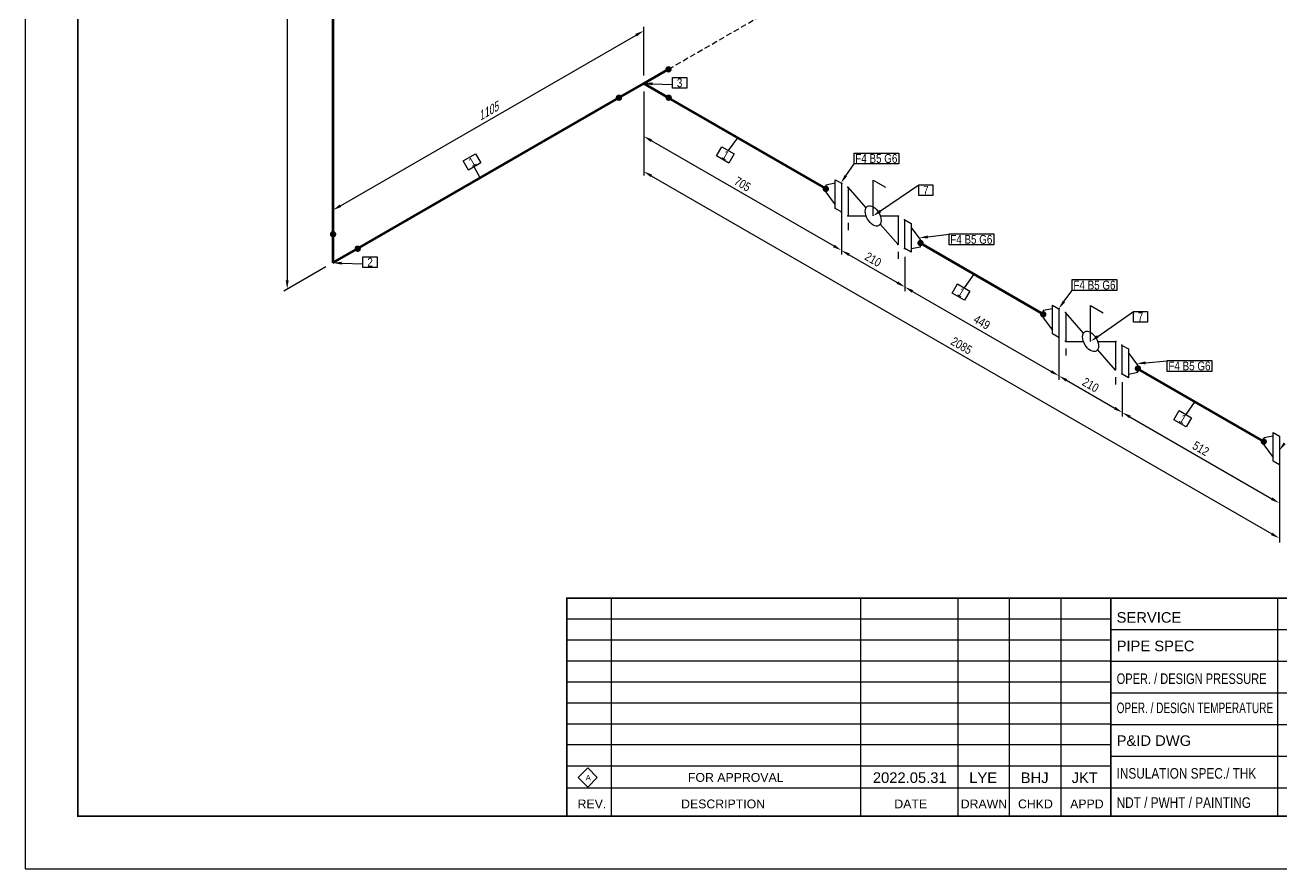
# Model space of a CAD drawing. Header units: millimetres. Extents: x 0 to 594, y 0 to 420.
# Drawn here: x 0 to 356.9, y 0 to 239.9 of the extents above; entities that cross this region are included whole.
import ezdxf
from ezdxf import colors
from ezdxf.entities.mleader import LeaderData, LeaderLine
from ezdxf.enums import TextEntityAlignment as Align
from ezdxf.math import Vec2, Vec3

# ---------------------------------------------------------------- set-up
doc = ezdxf.new("R2010")
doc.units = ezdxf.units.MM
doc.header["$LTSCALE"] = 0.25
doc.linetypes.add('DASHED2', pattern=[9.524999999999999, 6.35, -3.175])
for name, color, linetype in [('TITLE', 7, 'Continuous'), ('밸브', 4, 'Continuous'), ('연속', 7, 'DASHED2'), ('용접', 1, 'Continuous'), ('주석', 7, 'Continuous'), ('치수', 1, 'Continuous')]:
    doc.layers.add(name, color=color, linetype=linetype)
doc.layers.add('파이프', color=3, linetype='Continuous', lineweight=70)
doc.styles.add('AdskIsoAnnotation', font='arial.ttf', dxfattribs={"width": 0.8, "height": 1})
doc.styles.add('AdskIsoMetric', font='arial.ttf', dxfattribs={"width": 0.8, "height": 2.5})
doc.styles.add('AdskIsoMetric-30', font='arial.ttf', dxfattribs={"width": 0.8, "height": 2.5})
doc.styles.add('AdskIsoMetric30', font='arial.ttf', dxfattribs={"width": 0.8, "oblique": 29.99999999998377, "height": 2.5})
doc.styles.add('FF1', font='arial.ttf')
doc.styles.add('RomanS', font='arial.ttf')
doc.styles.get("Standard").update_dxf_attribs({"font": 'arial.ttf'})
doc.dimstyles.new('AdskIsoMetric', dxfattribs={"dimtxt": 2.5, "dimasz": 2.5, "dimexe": 1, "dimexo": 2, "dimgap": 0.8, "dimtad": 1, "dimdec": 0, "dimrnd": 1, "dimzin": 0, "dimdsep": 46, "dimtxsty": 'AdskIsoMetric', "dimcen": 0, "dimclrt": 7, "dimadec": 0, "dimazin": 0, "dimtfac": 1, "dimtdec": 0, "dimtmove": 1, "dimatfit": 3, "dimfxl": 0, "dimfrac": 2, "dimtolj": 1, "dimtzin": 0, "dimarcsym": 0})

# ---------------------------------------------------------------- blocks, each defined once
blk = doc.blocks.new('개스킷-1-IsoRight')
at = {"color": 0, "linetype": 'ByBlock', "lineweight": -2, "extrusion": (1, 0, 0)}
for p in [(-0.04419417382415923, 0.2296396633859229), (0.04419417382415922, 0.1786086270779401), (-0.05293575327064105, -0.1735616738313713), (0.04419417382415925, -0.229639663385923)]:
    blk.add_point(p, dxfattribs=at)
blk = doc.blocks.new('플랜지WN-1-IsoRight')
at = {"color": 0, "linetype": 'ByBlock', "lineweight": -2, "extrusion": (0.7071067811865476, 0.408248290463863, -0.5773502691896257)}
for p, q in [((0.02209708691207959, 0.1913663861549358), (0.110485434560398, 0.140335349846953)), ((0.02209708691207959, -0.2168819043089272), (0.02209708691207959, 0.1913663861549358)), ((0.02209708691207959, 0.1403353498469529), (-0.1104854345603981, 0.1148198316929615)), ((-0.1104854345603981, 0.1148198316929615), (-0.1104854345603981, 0.01275775907699575)), ((-0.1104854345603981, 0.01275775907699575), (0.0220970869120796, -0.1658508680009443)), ((0.110485434560398, 0.140335349846953), (0.1104854345603982, -0.2679129406169102)), ((0.1104854345603982, -0.2679129406169102), (0.02209708691207959, -0.2168819043089272))]:
    blk.add_line(p, q, dxfattribs=at)
blk = doc.blocks.new('볼 밸브-1-IsoRight')
at = {"color": 0, "linetype": 'ByBlock', "lineweight": -2, "extrusion": (0.7071067811865476, 0.408248290463863, -0.5773502691896257)}
for p, q in [((-0.1005874048326692, 0.1163530573035437), (-0.3535533905862022, 0.4082482904577395)), ((-0.3535533905862022, 0.4082482904577395), (-0.3535533905862023, -2.041971206370991e-12)), ((0.1006348176480118, 6.81143462079328e-05), (0.3535533905932738, -2.040790848612922e-12)), ((-0.3535533905862023, -2.041971206370991e-12), (-0.1006347621483478, -6.82743933664705e-05)), ((0.3535533905932738, -0.4082482904618222), (0.1006820197096957, -0.116189436065043)), ((0.1125395395231741, -0.06497473343818105), (0.1125395395231741, -0.06497473343818105)), ((0.3535533905932738, -2.040790848612922e-12), (0.3535533905932738, -0.4082482904618222))]:
    blk.add_line(p, q, dxfattribs=at)
at = {"linetype": 'ByBlock', "extrusion": (-1.922962686383565e-16, -1.110223024625157e-16, -1)}
for centre, start_param, end_param in [((3.535769712332928e-12, -2.041302889302434e-12), -0.7853981633974483, 2.356194490192345), ((3.535769712332928e-12, -2.041274034724402e-12), 2.356194490192345, 5.497787143782137)]:
    blk.add_ellipse(centre, major_axis=(-0.07957747154594771, 0.1378322238554481), ratio=0.5773502691896256, start_param=start_param, end_param=end_param, dxfattribs=at)
blk = doc.blocks.new('Operator_Lever-1-IsoRight')
at = {"color": 0, "linetype": 'ByBlock', "lineweight": -2, "extrusion": (0.7071067811865476, 0.408248290463863, -0.5773502691896257)}
for p, q in [((0, 0), (0, 0.5103103630798287)), ((0, 0.5103103630798287), (0.1767766952966369, 0.408248290463863))]:
    blk.add_line(p, q, dxfattribs=at)
blk = doc.blocks.new('*D27')
at = {"layer": 'Defpoints', "color": 0}
for p in [(175.8267907001125, 223.3142723225156), (232.0344311340646, 186.7802930827958), (232.0344311340619, 175.8627759874325)]:
    blk.add_point(p, dxfattribs=at)
at = {"layer": '치수', "color": 0, "lineweight": -2}
for p, q in [((175.8267907001119, 221.004871245757), (175.8267907001083, 207.1595717841365)), ((177.9918542095693, 207.064272322515), (229.8693676246012, 177.1127759874333)), ((232.0344311340641, 184.4708920060372), (232.0344311340616, 174.7080754490532))]:
    blk.add_line(p, q, dxfattribs=at)
at = {"layer": '치수', "color": 0}
for points in [[(178.2001875429028, 207.4251162407585), (177.7835208762358, 206.7034284042715), (175.8267907001087, 208.3142723225158)], [(230.0777009579347, 177.4736199056767), (229.6610342912678, 176.7519320691898), (232.0344311340619, 175.8627759874325)]]:
    blk.add_solid(points, dxfattribs=at)
at = {"layer": '치수', "color": 7, "insert": (203.9306109170885, 194.7054214230633), "char_height": 2.5, "attachment_point": 5, "rotation": 329.9999999999796, "style": 'AdskIsoMetric-30'}
blk.add_mtext('\\A1;705', dxfattribs=at)
blk = doc.blocks.new('*D28')
at = {"layer": 'Defpoints', "color": 0}
for p in [(232.0344311340659, 190.8627759874322), (250.0617638414431, 176.3722076914095), (250.0617638414403, 165.4546905960476)]:
    blk.add_point(p, dxfattribs=at)
at = {"layer": '치수', "color": 0, "lineweight": -2}
for p, q in [((232.0344311340653, 188.5533749106735), (232.0344311340618, 174.708075449053)), ((234.1994946435227, 174.6127759874315), (247.8967003319796, 166.7046905960484)), ((250.0617638414425, 174.0628066146508), (250.06176384144, 164.2999900576683))]:
    blk.add_line(p, q, dxfattribs=at)
at = {"layer": '치수', "color": 0}
for points in [[(234.4078279768562, 174.9736199056749), (233.9911613101892, 174.251932069188), (232.0344311340621, 175.8627759874323)], [(248.1050336653131, 167.0655345142919), (247.6883669986462, 166.3438466778049), (250.0617638414403, 165.4546905960476)]]:
    blk.add_solid(points, dxfattribs=at)
at = {"layer": '치수', "color": 7, "insert": (241.0480974877545, 173.2756305598292), "char_height": 2.5, "attachment_point": 5, "rotation": 329.99999999997874, "style": 'AdskIsoMetric-30'}
blk.add_mtext('\\A1;210', dxfattribs=at)
blk = doc.blocks.new('개스킷 해치 표식-1-IsoRight')
at = {"linetype": 'ByBlock', "lineweight": -2, "extrusion": (0.7071067811865476, 0.408248290463863, -0.5773502691896257)}
blk.add_line((0, 0), (-1.040834085586084e-17, 0.1020620726159658), dxfattribs=at)
blk = doc.blocks.new('*D29')
at = {"layer": 'Defpoints', "color": 0}
for p in [(250.0617638414431, 176.3722076914065), (293.8320189060109, 151.1014391473604), (293.8320189060083, 140.1839220519984)]:
    blk.add_point(p, dxfattribs=at)
at = {"layer": '치수', "color": 0, "lineweight": -2}
for p, q in [((250.0617638414425, 174.0628066146478), (250.0617638414402, 164.2999900576681)), ((252.2268273509011, 164.2046905960466), (291.6669553965477, 141.4339220519992)), ((293.8320189060104, 148.7920380706017), (293.832018906008, 139.0292215136191))]:
    blk.add_line(p, q, dxfattribs=at)
at = {"layer": '치수', "color": 0}
for points in [[(252.4351606842346, 164.5655345142901), (252.0184940175677, 163.8438466778032), (250.0617638414405, 165.4546905960474)], [(291.8752887298812, 141.7947659702427), (291.4586220632142, 141.0730781337558), (293.8320189060083, 140.1839220519984)]]:
    blk.add_solid(points, dxfattribs=at)
at = {"layer": '치수', "color": 7, "insert": (271.946891373727, 155.4362035921125), "char_height": 2.5, "attachment_point": 5, "rotation": 329.9999999999782, "style": 'AdskIsoMetric-30'}
blk.add_mtext('\\A1;449', dxfattribs=at)
blk = doc.blocks.new('*D30')
at = {"layer": 'Defpoints', "color": 0}
for p in [(293.8320189060123, 155.1839220519983), (311.8593516133894, 140.6933537559755), (311.8593516133857, 129.7758366606141)]:
    blk.add_point(p, dxfattribs=at)
at = {"layer": '치수', "color": 0, "lineweight": -2}
for p, q in [((293.8320189060115, 152.8745209752397), (293.8320189060067, 139.0292215136197)), ((295.9970824154677, 138.9339220519982), (309.694288103925, 131.0258366606149)), ((311.8593516133886, 138.383952679217), (311.8593516133853, 128.6211361222348))]:
    blk.add_line(p, q, dxfattribs=at)
at = {"layer": '치수', "color": 0}
for points in [[(296.2054157488012, 139.2947659702416), (295.7887490821343, 138.5730781337547), (293.8320189060071, 140.183922051999)], [(309.9026214372585, 131.3866805788584), (309.4859547705915, 130.6649927423715), (311.8593516133857, 129.7758366606141)]]:
    blk.add_solid(points, dxfattribs=at)
at = {"layer": '치수', "color": 7, "insert": (302.8456852597009, 137.5967766243957), "char_height": 2.5, "attachment_point": 5, "rotation": 329.99999999997874, "style": 'AdskIsoMetric-30'}
blk.add_mtext('\\A1;210', dxfattribs=at)
blk = doc.blocks.new('*D31')
at = {"layer": 'Defpoints', "color": 0}
for p in [(311.8593516133894, 140.6933537559726), (356.5049199201181, 114.9172228759396), (356.5049199201143, 103.9997057805783)]:
    blk.add_point(p, dxfattribs=at)
at = {"layer": '치수', "color": 0, "lineweight": -2}
for p, q in [((311.8593516133886, 138.3839526792141), (311.8593516133851, 128.6211361222349)), ((314.0244151228462, 128.5258366606134), (354.3398564106536, 105.2497057805791)), ((356.5049199201173, 112.607821799181), (356.5049199201138, 102.845005242199))]:
    blk.add_line(p, q, dxfattribs=at)
at = {"layer": '치수', "color": 0}
for points in [[(314.2327484561796, 128.8866805788568), (313.8160817895127, 128.16499274237), (311.8593516133856, 129.7758366606142)], [(354.5481897439871, 105.6105496988226), (354.1315230773201, 104.8888618623357), (356.5049199201143, 103.9997057805783)]]:
    blk.add_solid(points, dxfattribs=at)
at = {"layer": '치수', "color": 7, "insert": (334.1821357667538, 119.5046684886858), "char_height": 2.5, "attachment_point": 5, "rotation": 329.99999999997857, "style": 'AdskIsoMetric-30'}
blk.add_mtext('\\A1;512', dxfattribs=at)
blk = doc.blocks.new('*D32')
at = {"layer": 'Defpoints', "color": 0}
for p in [(175.8267907001125, 223.3142723225156), (356.5049199201195, 118.999705780579), (356.504919920113, 93.99970578057818)]:
    blk.add_point(p, dxfattribs=at)
at = {"layer": '치수', "color": 0, "lineweight": -2}
for p, q in [((175.8267907001119, 221.004871245757), (175.8267907001058, 197.1595717841369)), ((177.9918542095667, 197.0642723225154), (354.3398564106524, 95.24970578057898)), ((356.5049199201189, 116.6903047038203), (356.5049199201128, 92.84500524219882))]:
    blk.add_line(p, q, dxfattribs=at)
at = {"layer": '치수', "color": 0}
for points in [[(178.2001875429002, 197.4251162407589), (177.7835208762333, 196.703428404272), (175.8267907001061, 198.3142723225163)], [(354.5481897439859, 95.61054969882241), (354.1315230773189, 94.88886186233552), (356.504919920113, 93.99970578057818)]]:
    blk.add_solid(points, dxfattribs=at)
at = {"layer": '치수', "color": 7, "insert": (266.165855310116, 148.7748708869501), "char_height": 2.5, "attachment_point": 5, "rotation": 329.9999999999788, "style": 'AdskIsoMetric-30'}
blk.add_mtext('\\A1;2085', dxfattribs=at)
blk = doc.blocks.new('*D33')
at = {"layer": 'Defpoints', "color": 0}
for p in [(175.8267907001214, 238.314272322517), (175.8267907001124, 223.3142723225156), (87.48546113664722, 172.310381918585)]:
    blk.add_point(p, dxfattribs=at)
at = {"layer": '치수', "color": 0, "lineweight": -2}
for p, q in [((175.8267907001138, 225.6236733992737), (175.8267907001222, 239.468972860896)), ((89.65052464611841, 188.560381918583), (173.6617271906593, 237.0642723225189))]:
    blk.add_line(p, q, dxfattribs=at)
at = {"layer": '치수', "color": 0}
for points in [[(173.4533938573263, 237.4251162407626), (173.8700605239923, 236.7034284042752), (175.8267907001214, 238.314272322517)], [(89.4421913127854, 188.9212258368267), (89.85885797945144, 188.1995380003393), (87.4854611366562, 187.3103819185849)]]:
    blk.add_solid(points, dxfattribs=at)
at = {"layer": '치수', "color": 7, "insert": (131.4361554658185, 215.3022243886405), "char_height": 2.5, "attachment_point": 5, "rotation": 29.99999999994941, "style": 'AdskIsoMetric30'}
blk.add_mtext('\\A1;1105', dxfattribs=at)
blk = doc.blocks.new('*D34')
at = {"layer": 'Defpoints', "color": 0}
for p in [(87.48546113664725, 368.0002942194189), (87.48546113664723, 172.310381918585), (74.49508007988143, 164.810381918584)]:
    blk.add_point(p, dxfattribs=at)
at = {"layer": '치수', "color": 0, "lineweight": -2}
for p, q in [((85.48546113664725, 366.8455936810395), (73.49508007988139, 359.9229439502282)), ((74.49508007988139, 358.0002942194179), (74.49508007988143, 167.310381918584)), ((85.48546113664723, 171.1556813802056), (73.49508007988143, 164.2330316493943))]:
    blk.add_line(p, q, dxfattribs=at)
at = {"layer": '치수', "color": 0}
for points in [[(74.07841341321472, 358.0002942194179), (74.91174674654806, 358.0002942194179), (74.49508007988139, 360.5002942194179)], [(74.07841341321476, 167.310381918584), (74.9117467465481, 167.310381918584), (74.49508007988143, 164.810381918584)]]:
    blk.add_solid(points, dxfattribs=at)
at = {"layer": '치수', "color": 7, "insert": (72.22792790631684, 261.3463971512992), "char_height": 2.5, "attachment_point": 5, "rotation": 90, "style": 'AdskIsoMetric-30'}
blk.add_mtext('\\A1;289', dxfattribs=at)
blk = doc.blocks.new('엘보우-1-Iso2DSkew180')
at = {"color": 0, "linetype": 'ByBlock', "lineweight": -2, "extrusion": (0.7071067811859044, -0.4082482904645314, 0.5773502691899408)}
for p, q in [((0, 8.164965809274292), (0, 8.16496595817398e-05)), ((7.071067940822822e-05, 4.082482978901986e-05), (7.071067811871909, 4.082482904633437)), ((7.071067940979832e-05, 4.082482978997085e-05), (7.071067940979832e-05, 4.082482978997085e-05))]:
    blk.add_line(p, q, dxfattribs=at)
blk = doc.blocks.new('티-2-Iso2DSkew90')
at = {"color": 0, "linetype": 'ByBlock', "lineweight": -2, "extrusion": (-8.360428323998489e-13, -0.8164965809279117, -0.5773502691893632)}
for p, q in [((0, 0), (7.071067811866119, 4.082482904633061)), ((-7.071067811862902, -4.082482904630462), (0, 0)), ((0, 0), (7.071067811866762, -4.082482904640858))]:
    blk.add_line(p, q, dxfattribs=at)
blk = doc.blocks.new('Buttweld')
at = {"lineweight": -2}
blk.add_hatch(color=0, dxfattribs=at).paths.add_polyline_path([(0.04399514976077742, -0.002606086945810659), (0.04330731180660574, 0.005255936846196026), (0.04126469755226539, 0.01287907702365859), (0.03792937079826185, 0.02003170832977988), (0.03340267376025871, 0.0264965016817295), (0.02782214783713649, 0.03207702760485173), (0.02135735448518687, 0.03660372464285486), (0.01420472317906558, 0.03993905139685841), (0.006581583001603011, 0.04198166565119876), (-0.001280440790403681, 0.04266950360537045), (-0.009142464582410366, 0.04198166565119876), (-0.01676560475987293, 0.03993905139685841), (-0.02391823606599422, 0.03660372464285487), (-0.03038302941794385, 0.03207702760485173), (-0.03596355534106607, 0.02649650168172951), (-0.04049025237906921, 0.02003170832977988), (-0.04382557913307276, 0.0128790770236586), (-0.0458681933874131, 0.005255936846196026), (-0.04655603134158478, -0.002606086945810653), (-0.0458681933874131, -0.01046811073781733), (-0.04382557913307276, -0.01809125091527991), (-0.04049025237906921, -0.02524388222140119), (-0.03596355534106607, -0.03170867557335082), (-0.03038302941794385, -0.03728920149647304), (-0.02391823606599425, -0.04181589853447618), (-0.01676560475987292, -0.04515122528847974), (-0.009142464582410366, -0.04719383954282007), (-0.001280440790403688, -0.04788167749699176), (0.006581583001602991, -0.04719383954282008), (0.01420472317906554, -0.04515122528847974), (0.02135735448518687, -0.04181589853447618), (0.02782214783713648, -0.03728920149647305), (0.0334026737602587, -0.03170867557335083), (0.03792937079826184, -0.02524388222140123), (0.04126469755226539, -0.0180912509152799), (0.04330731180660574, -0.01046811073781735)], is_closed=False, flags=0)
blk = doc.blocks.new('AnnoRect')
at = {"color": 0, "linetype": 'ByBlock', "lineweight": -2}
blk.add_wipeout([(-0.8095147142857141, -0.5999939999999999), (-0.8095147142857141, 0.5999939999999997), (0.8095147142857136, 0.5999939999999997), (0.8095147142857136, -0.5999939999999997)], dxfattribs=at)
blk.add_lwpolyline([(-0.8095147142857141, -0.5999939999999999), (-0.8095147142857141, 0.5999940000000001), (0.8095147142857141, 0.5999940000000004), (0.8095147142857141, -0.5999939999999997)], close=True, dxfattribs=at)
at = {"color": 0, "linetype": 'ByBlock', "lineweight": -2, "style": 'AdskIsoAnnotation', "width": 0.8}
blk.add_attdef('XX', text='', height=1, dxfattribs=at).set_placement((0, 0), align=Align.MIDDLE_CENTER)

msp = doc.modelspace()

# ---------------------------------------------------------------- linework, layer by layer
at = {"linetype": 'ByBlock', "lineweight": -2}
for p, q in [((166.5589909862356, 76.99999932018395), (166.5589909862356, 15.06869894198888)), ((237.4169545030313, 76.99999932018395), (237.4169545030313, 15.06869894198888)), ((265.0815897872226, 76.99999932018395), (265.0815897872226, 15.06869894198888)), ((279.7210598928934, 76.99999932018395), (279.7210598928934, 15.06869894198888)), ((294.3605299985643, 76.99999932018395), (294.3605299985643, 15.06869894198888)), ((356.0000001042354, 76.99999932018395), (356.0000001042354, 14.99999932018392))]:
    msp.add_line(p, q, dxfattribs=at)
for p, q in [((308.5762502482962, 70.99999932018392), (154.0000001042354, 70.99999932018392)), ((415.0000001042354, 67.99999932018392), (308.5762502482962, 67.99999932018392)), ((308.5762502482962, 64.99999932018392), (154.0000001042354, 64.99999932018392)), ((308.5762502482962, 59.0760464589888), (154.0000001042354, 59.0760464589888)), ((415.0000001042354, 58.99999932018395), (308.5762502482962, 58.99999932018395)), ((308.5762502482962, 53.0760464589888), (154.0000001042354, 53.0760464589888)), ((415.0000001042354, 49.99999932018395), (308.5762502482962, 49.99999932018395)), ((308.5762502482962, 47.15209359779368), (154.0000001042354, 47.15209359779368)), ((308.5762502482962, 41.15209359779368), (154.0000001042354, 41.15209359779368)), ((415.0000001042354, 40.99999932018395), (308.5762502482962, 40.99999932018395)), ((308.5762502482962, 35.22814073659856), (154.0000001042354, 35.22814073659856)), ((308.5762502482962, 29.22814073659856), (154.0000001042354, 29.22814073659856)), ((415.0000001042354, 31.99999932018395), (308.5762502482962, 31.99999932018395)), ((308.5762502482962, 22.99999932018395), (154.0000001042354, 22.99999932018395)), ((415.0000001042354, 22.99999932018395), (308.5762502482962, 22.99999932018395))]:
    msp.add_line(p, q)
at = {"linetype": 'ByBlock', "lineweight": -2, "const_width": 0.5}
for points in [[(415.0000001042354, 76.99999932018392), (154.0000001042354, 76.99999932018395), (154.0000001042354, 14.99999932018393)], [(308.5762502482962, 76.99999932018395), (308.5762502482962, 15.13283872408425)]]:
    msp.add_lwpolyline(points, dxfattribs=at)
at = {"layer": 'TITLE', "color": 7, "linetype": 'Continuous'}
msp.add_lwpolyline([(159.9027013649079, 23.26131872674011), (162.6403414487959, 25.99895881062716), (159.9027013649079, 28.73659889451471), (157.1650612810199, 25.99895881062716)], close=True, dxfattribs=at)
at = {"layer": '연속'}
msp.add_lwpolyline([(182.8978585119803, 227.3967552271479), (246.6929693759867, 264.2288796573885)], dxfattribs=at)
at = {"layer": '주석'}
msp.add_solid([(357.6526682123753, 121.2594148257295), (356.5049199201194, 118.999705780579), (358.3235063733832, 120.7650257014762)], dxfattribs=at)
at = {"layer": '파이프'}
for points in [[(87.48546113664817, 359.8353284101395), (87.48546113664817, 180.4753477278518)], [(94.55652894851848, 176.3928648232195), (168.7557228882488, 219.231789417885)], [(227.615013751647, 193.414327802835), (182.8978585119803, 219.2317894178723)], [(289.4126015236034, 157.7354738673966), (254.4811812238605, 177.9031387806481)], [(352.0855025377048, 121.5512575959804), (316.2787689958096, 142.2242848452097)]]:
    msp.add_lwpolyline(points, dxfattribs=at)

# ---------------------------------------------------------------- block references
at = {"layer": '밸브', "xscale": 20, "yscale": 20, "zscale": 20}
for name, p, rotation in [('플랜지WN-1-IsoRight', (229.8247224428567, 192.1385518951325), 1.444226288670603e-11), ('개스킷-1-IsoRight', (233.0057304050141, 190.3019960918851), 359.9999999999671), ('볼 밸브-1-IsoRight', (241.0480974877558, 185.6587332917394), 359.9999999999955), ('Operator_Lever-1-IsoRight', (241.0480974877558, 185.6587332917394), 359.9999999999955), ('플랜지WN-1-IsoRight', (252.271472532651, 179.1789146883456), 180), ('플랜지WN-1-IsoRight', (291.6223102148069, 156.4596979596978), 359.9999999999711), ('개스킷-1-IsoRight', (294.8033181769592, 154.6231421564518), 359.9999999999671), ('볼 밸브-1-IsoRight', (302.8456852596996, 149.9798793563069), 359.999999999991), ('Operator_Lever-1-IsoRight', (302.8456852596996, 149.9798793563069), 359.999999999991), ('개스킷-1-IsoRight', (310.8880523424412, 145.3366165561598), 6.570771531681499e-11), ('플랜지WN-1-IsoRight', (314.0690603045999, 143.5000607529116), 180), ('플랜지WN-1-IsoRight', (354.2952112289121, 120.2754816882797), 359.9999999999711)]:
    msp.add_blockref(name, p, dxfattribs=dict(at, rotation=rotation))
msp.add_blockref('개스킷-1-IsoRight', (249.0904645704962, 181.015470491593), dxfattribs=at)
at = {"layer": '용접', "xscale": 20, "yscale": 20, "zscale": 20}
for p in [(182.8978585119805, 227.3967552271453), (227.6150137516474, 193.4143278028343), (94.55652894851782, 176.3928648232176), (289.4126015236041, 157.7354738673959), (352.0855025377094, 121.5512575959778)]:
    msp.add_blockref('Buttweld', p, dxfattribs=at)
for p, rotation in [((168.7557228882496, 219.2317894178844), 180), ((182.8978585119779, 219.2317894178725), 180), ((87.4854611366485, 180.4753477278555), 90), ((254.4811812238577, 177.9031387806482), 180), ((316.2787689958105, 142.2242848452091), 180)]:
    msp.add_blockref('Buttweld', p, dxfattribs=dict(at, rotation=rotation))
at = {"layer": '치수', "xscale": 20, "yscale": 20, "zscale": 20}
for p, rotation in [((233.9770296759611, 183.6587332917016), 179.9999999999929), ((248.1191652995467, 175.4937674825009), 179.9999999999929), ((295.7746174479074, 147.9798793562677), 179.999999999993), ((309.9167530714892, 139.8149135470691), 179.999999999993)]:
    msp.add_blockref('개스킷 해치 표식-1-IsoRight', p, dxfattribs=dict(at, rotation=rotation))
at = {"layer": '파이프'}
for name, p in [('티-2-Iso2DSkew90', (175.8267907001125, 223.3142723225156)), ('엘보우-1-Iso2DSkew180', (87.4854611366472, 172.310381918585))]:
    msp.add_blockref(name, p, dxfattribs=at)

# ---------------------------------------------------------------- texts
at = {"color": 7, "linetype": 'ByBlock', "lineweight": -2, "style": 'RomanS'}
for s, p in [('SERVICE', (310.25, 70.00596988026615)), ('PIPE SPEC', (310.25, 61.89763654810696)), ('P&ID DWG ', (310.25, 34.9726358070228))]:
    msp.add_text(s, height=3, dxfattribs=at).set_placement(p)
for s, width, p in [('OPER. / DESIGN PRESSURE', 0.75, (310.25, 52.58930247134127)), ('OPER. / DESIGN TEMPERATURE', 0.68, (310.25, 44.28096913918203)), ('INSULATION SPEC./ THK', 0.8, (310.25, 25.66430247486355)), ('NDT / PWHT / PAINTING', 0.8, (310.25, 17.35596914270437))]:
    msp.add_text(s, height=3, dxfattribs=dict(at, width=width)).set_placement(p)
at = {"color": 7, "style": 'AdskIsoMetric'}
msp.add_text('FOR APPROVAL', height=2.5, dxfattribs=at).set_placement((201.9879727446336, 25.99999932018396), align=Align.MIDDLE_CENTER)
at = {"color": 7, "linetype": 'ByBlock', "lineweight": -2, "style": 'RomanS'}
for s, p in [('REV.', (161.1157503977392, 17.22451142579794)), ('DESCRIPTION', (198.4012204713379, 17.22451142579794)), ('DATE', (251.718504496012, 17.22451142579794)), ('DRAWN', (272.5301866434816, 17.22451142579794)), ('CHKD', (287.1696567491524, 17.22451142579794)), ('APPD', (301.8091268548233, 17.22451142579794))]:
    msp.add_text(s, height=2.5, dxfattribs=at).set_placement(p, align=Align.CENTER)
at = {"color": 7}
for tag, p in [('2022.05.31', (251.4514677406169, 24.45180049632799)), ('LYE', (272.3199524787133, 24.42432418939788)), ('BHJ', (286.9594225843841, 24.42432418939788)), ('JKT', (301.1751428341161, 24.42432418939788))]:
    msp.add_attdef(tag, text='', height=3, dxfattribs=at).set_placement(p, align=Align.CENTER)
at = {"layer": 'TITLE', "color": 7, "linetype": 'Continuous', "style": 'FF1'}
msp.add_text('A', height=1.495200803022628, dxfattribs=at).set_placement((159.354091746317, 25.22249822222452))

# ---------------------------------------------------------------- dimensions: what is measured, and where the dimension line sits
at = {"layer": '치수'}
for base, p1, p2, angle, text, override, picture, middle in [((74.49508007988143, 164.810381918584), (87.48546113664722, 368.0002942194188), (87.4854611366472, 172.310381918585), 270, '289', {"dimtad": 0, "dimlfac": 1.476826253341667, "dimtxsty": 'AdskIsoMetric-30', "dimse1": 0, "dimse2": 0, "dimsd1": 0, "dimsd2": 0, "dimtmove": 1}, '*D34', (72.22792790631684, 261.3463971512992)), ((175.8267907001214, 238.314272322517), (87.4854611366472, 172.310381918585), (175.8267907001125, 223.3142723225156), 29.99999999994942, '1105', {"dimtad": 0, "dimlfac": 10.83250700335919, "dimtxsty": 'AdskIsoMetric30', "dimse1": 1, "dimse2": 0, "dimsd1": 0, "dimsd2": 0, "dimtmove": 1}, '*D33', (131.4361554658185, 215.3022243886405)), ((232.0344311340619, 175.8627759874325), (175.8267907001125, 223.3142723225156), (232.0344311340646, 186.7802930827958), 329.9999999999795, '705', {"dimtad": 0, "dimlfac": 10.53661318628043, "dimtxsty": 'AdskIsoMetric-30', "dimse1": 0, "dimse2": 0, "dimsd1": 0, "dimsd2": 0, "dimtmove": 1}, '*D27', (203.9306109170885, 194.7054214230633)), ((356.504919920113, 93.99970578057818), (175.8267907001125, 223.3142723225156), (356.5049199201194, 118.999705780579), 329.9999999999789, '2085', {"dimtad": 0, "dimlfac": 9.993810400214336, "dimtxsty": 'AdskIsoMetric-30', "dimse1": 0, "dimse2": 0, "dimsd1": 0, "dimsd2": 0, "dimtmove": 1}, '*D32', (266.165855310116, 148.7748708869501)), ((250.0617638414403, 165.4546905960476), (232.0344311340659, 190.8627759874321), (250.0617638414431, 176.3722076914095), 329.9999999999787, '210', {"dimtad": 0, "dimlfac": 9.16770445599429, "dimtxsty": 'AdskIsoMetric-30', "dimse1": 0, "dimse2": 0, "dimsd1": 0, "dimsd2": 0, "dimtmove": 1}, '*D28', (241.0480974877545, 173.2756305598292)), ((293.8320189060083, 140.1839220519984), (250.0617638414431, 176.3722076914065), (293.8320189060109, 151.1014391473603), 329.9999999999782, '449', {"dimtad": 0, "dimlfac": 8.877986817420584, "dimtxsty": 'AdskIsoMetric-30', "dimse1": 0, "dimse2": 0, "dimsd1": 0, "dimsd2": 0, "dimtmove": 1}, '*D29', (271.946891373727, 155.4362035921125)), ((311.8593516133857, 129.7758366606141), (293.8320189060123, 155.1839220519983), (311.8593516133894, 140.6933537559755), 329.9999999999787, '210', {"dimtad": 0, "dimlfac": 9.167704455994453, "dimtxsty": 'AdskIsoMetric-30', "dimse1": 0, "dimse2": 0, "dimsd1": 0, "dimsd2": 0, "dimtmove": 1}, '*D30', (302.8456852597009, 137.5967766243957)), ((356.5049199201143, 103.9997057805783), (311.8593516133894, 140.6933537559726), (356.5049199201181, 114.9172228759396), 329.9999999999786, '512', {"dimtad": 0, "dimlfac": 9.928320941231023, "dimtxsty": 'AdskIsoMetric-30', "dimse1": 0, "dimse2": 0, "dimsd1": 0, "dimsd2": 0, "dimtmove": 1}, '*D31', (334.1821357667538, 119.5046684886858))]:
    dim = msp.add_linear_dim(base=base, p1=p1, p2=p2, angle=angle, text=text, dimstyle='AdskIsoMetric', override=override, dxfattribs=at)
    dim.commit()
    dim.dimension.update_dxf_attribs({"geometry": picture, "text_midpoint": middle, "dimtype": 160})

# ---------------------------------------------------------------- leaders
at = {"layer": '주석'}
ml = msp.add_multileader_mtext('Standard', dxfattribs=at)
ml.set_content('')
ml.set_leader_properties()
ml.build(insert=Vec2(0, 0))
ml.multileader.update_dxf_attribs({"dogleg_length": 0, "arrow_head_size": 2.5})
ctx = ml.context
ctx.base_point, ctx.arrow_head_size = Vec3(184.0000000000002, 222.9999999999997), 2.5
notes = []
notes.append((ctx, [(0, (1, 1, 0), (184.0000000000002, 222.9999999999997), (-1, 0), 0, [(0, [(175.8267907001137, 223.3142723225163)], 0, [])])]))
ctx.mtext, ml.multileader.dxf.content_type = None, 0
ml = msp.add_multileader_mtext('Standard', dxfattribs=at)
ml.set_content('')
ml.set_leader_properties()
ml.build(insert=Vec2(0, 0))
ml.multileader.update_dxf_attribs({"dogleg_length": 0, "arrow_head_size": 0})
ctx = ml.context
ctx.base_point, ctx.arrow_head_size = Vec3(199.8793476122304, 204.2243419064264), 0
notes.append((ctx, [(0, (1, 1, 0), (199.8793476122304, 204.2243419064264), (-1, 0), 0, [(0, [(202.5209848128006, 207.9023721657417)], 0, [])])]))
ctx.mtext, ml.multileader.dxf.content_type = None, 0
ml = msp.add_multileader_mtext('Standard', dxfattribs=at)
ml.set_content('')
ml.set_leader_properties()
ml.build(insert=Vec2(0, 0))
ml.multileader.update_dxf_attribs({"dogleg_length": 0, "arrow_head_size": 2.5})
ctx = ml.context
ctx.base_point, ctx.arrow_head_size = Vec3(235.6500889155251, 200.4488558935899), 2.5
notes.append((ctx, [(0, (1, 1, 0), (235.6500889155251, 200.4488558935899), (-1, 0), 0, [(0, [(231.8619687036673, 195.0448301226865)], 0, [])])]))
ctx.mtext, ml.multileader.dxf.content_type = None, 0
ml = msp.add_multileader_mtext('Standard', dxfattribs=at)
ml.set_content('')
ml.set_leader_properties()
ml.build(insert=Vec2(0, 0))
ml.multileader.update_dxf_attribs({"dogleg_length": 0, "arrow_head_size": 0})
ctx = ml.context
ctx.base_point, ctx.arrow_head_size = Vec3(127.6815909682024, 199.6614832419067), 0
notes.append((ctx, [(0, (1, 1, 0), (127.6815909682024, 199.6614832419067), (-1, 0), 0, [(0, [(129.3122835183036, 196.4591090799304)], 0, [])])]))
ctx.mtext, ml.multileader.dxf.content_type = None, 0
ml = msp.add_multileader_mtext('Standard', dxfattribs=at)
ml.set_content('')
ml.set_leader_properties()
ml.build(insert=Vec2(0, 0))
ml.multileader.update_dxf_attribs({"dogleg_length": 0, "arrow_head_size": 2.5})
ctx = ml.context
ctx.base_point, ctx.arrow_head_size = Vec3(254.0000000000005, 194.4562504021796), 2.5
notes.append((ctx, [(0, (1, 1, 0), (254.0000000000005, 194.4562504021796), (-1, 0), 0, [(0, [(241.0480974877558, 185.6587332917409)], 0, [])])]))
ctx.mtext, ml.multileader.dxf.content_type = None, 0
ml = msp.add_multileader_mtext('Standard', dxfattribs=at)
ml.set_content('')
ml.set_leader_properties()
ml.build(insert=Vec2(0, 0))
ml.multileader.update_dxf_attribs({"dogleg_length": 0, "arrow_head_size": 2.5})
ctx = ml.context
ctx.base_point, ctx.arrow_head_size = Vec3(262.6500889155234, 180.4488558935881), 2.5
notes.append((ctx, [(0, (1, 1, 0), (262.6500889155234, 180.4488558935881), (-1, 0), 0, [(0, [(254.1235536078615, 179.405537774325)], 0, [])])]))
ctx.mtext, ml.multileader.dxf.content_type = None, 0
ml = msp.add_multileader_mtext('Standard', dxfattribs=at)
ml.set_content('')
ml.set_leader_properties()
ml.build(insert=Vec2(0, 0))
ml.multileader.update_dxf_attribs({"dogleg_length": 0, "arrow_head_size": 2.5})
ctx = ml.context
ctx.base_point, ctx.arrow_head_size = Vec3(95.9999999999995, 172.0000000000002), 2.5
notes.append((ctx, [(0, (1, 1, 0), (95.9999999999995, 172.0000000000002), (-1, 0), 0, [(0, [(87.48546113664592, 172.3103819185872)], 0, [])])]))
ctx.mtext, ml.multileader.dxf.content_type = None, 0
ml = msp.add_multileader_mtext('Standard', dxfattribs=at)
ml.set_content('')
ml.set_leader_properties()
ml.build(insert=Vec2(0, 0))
ml.multileader.update_dxf_attribs({"dogleg_length": 0, "arrow_head_size": 0})
ctx = ml.context
ctx.base_point, ctx.arrow_head_size = Vec3(266.8736843248628, 165.2276116069123), 0
notes.append((ctx, [(0, (1, 1, 0), (266.8736843248628, 165.2276116069123), (-1, 0), 0, [(0, [(269.6584801865841, 169.1405211389393)], 0, [])])]))
ctx.mtext, ml.multileader.dxf.content_type = None, 0
ml = msp.add_multileader_mtext('Standard', dxfattribs=at)
ml.set_content('')
ml.set_leader_properties()
ml.build(insert=Vec2(0, 0))
ml.multileader.update_dxf_attribs({"dogleg_length": 0, "arrow_head_size": 2.5})
ctx = ml.context
ctx.base_point, ctx.arrow_head_size = Vec3(297.6500889155233, 164.4488558935882), 2.5
notes.append((ctx, [(0, (1, 1, 0), (297.6500889155233, 164.4488558935882), (-1, 0), 0, [(0, [(293.7678909103005, 159.3034292722251)], 0, [])])]))
ctx.mtext, ml.multileader.dxf.content_type = None, 0
ml = msp.add_multileader_mtext('Standard', dxfattribs=at)
ml.set_content('')
ml.set_leader_properties()
ml.build(insert=Vec2(0, 0))
ml.multileader.update_dxf_attribs({"dogleg_length": 0, "arrow_head_size": 2.5})
ctx = ml.context
ctx.base_point, ctx.arrow_head_size = Vec3(314.9999999999992, 158.4562504021794), 2.5
notes.append((ctx, [(0, (1, 1, 0), (314.9999999999992, 158.4562504021794), (-1, 0), 0, [(0, [(302.8456852596996, 149.9798793563084)], 0, [])])]))
ctx.mtext, ml.multileader.dxf.content_type = None, 0
ml = msp.add_multileader_mtext('Standard', dxfattribs=at)
ml.set_content('')
ml.set_leader_properties()
ml.build(insert=Vec2(0, 0))
ml.multileader.update_dxf_attribs({"dogleg_length": 0, "arrow_head_size": 2.5})
ctx = ml.context
ctx.base_point, ctx.arrow_head_size = Vec3(324.6500889155251, 144.4488558935901), 2.5
notes.append((ctx, [(0, (1, 1, 0), (324.6500889155251, 144.4488558935901), (-1, 0), 0, [(0, [(315.9632816402446, 143.6699145605813)], 0, [])])]))
ctx.mtext, ml.multileader.dxf.content_type = None, 0
ml = msp.add_multileader_mtext('Standard', dxfattribs=at)
ml.set_content('')
ml.set_leader_properties()
ml.build(insert=Vec2(0, 0))
ml.multileader.update_dxf_attribs({"dogleg_length": 0, "arrow_head_size": 0})
ctx = ml.context
ctx.base_point, ctx.arrow_head_size = Vec3(329.880391808593, 129.2237390393758), 0
notes.append((ctx, [(0, (1, 1, 0), (329.880391808593, 129.2237390393758), (-1, 0), 0, [(0, [(332.4969374546899, 132.8607209197064)], 0, [])])]))
ctx.mtext, ml.multileader.dxf.content_type = None, 0
for ctx, leaders in notes:
    for number, flags, end, landing, length, lines in leaders:
        leader = LeaderData()
        leader.index, (leader.has_last_leader_line, leader.has_dogleg_vector, leader.attachment_direction) = number, flags
        leader.last_leader_point, leader.dogleg_vector, leader.dogleg_length = Vec3(end), Vec3(landing), length
        for number, points, colour, breaks in lines:
            line = LeaderLine()
            line.index, line.vertices, line.color, line.breaks = number, Vec3.list(points), colors.encode_raw_color(colour), breaks
            leader.lines.append(line)
        ctx.leaders.append(leader)

# ---------------------------------------------------------------- next in the draw order: block references
ref = msp.add_blockref('AnnoRect', (186.0237867857143, 223.4999850000014), dxfattribs=dict(at, xscale=2.5, yscale=2.5, zscale=2.5))
ref.add_attrib('XX_001', '3', (185.2516176179107, 222.2670382060041), dxfattribs={"layer": '0', "color": 0, "linetype": 'ByBlock', "lineweight": -2, "height": 2.5, "style": 'AdskIsoAnnotation', "width": 0.8})
ref = msp.add_blockref('AnnoRect', (199.0000000000002, 202.9999999999993), dxfattribs=dict(at, xscale=2.5, yscale=2.5, zscale=2.5, rotation=329.9999999999789))
ref.add_attrib('XX_001', '1', (197.7899719999102, 202.2493269147587), dxfattribs={"layer": '0', "color": 0, "linetype": 'ByBlock', "lineweight": -2, "height": 2.5, "rotation": 329.9999999999789, "style": 'AdskIsoAnnotation', "width": 0.8})
ref = msp.add_blockref('AnnoRect', (241.9999999999997, 202.0000000000008), dxfattribs=dict(at, xscale=7.844095940959409, yscale=2.585266030013643, zscale=2.5))
ref.add_attrib('XX_001', 'F4 B5 G6', (235.970668485675, 200.7500000000008), dxfattribs={"layer": '0', "color": 0, "linetype": 'ByBlock', "lineweight": -2, "height": 2.5, "style": 'AdskIsoAnnotation', "width": 0.8})
ref = msp.add_blockref('AnnoRect', (126.9999999999983, 200.9999999999979), dxfattribs=dict(at, xscale=2.5, yscale=2.5, zscale=2.5, rotation=29.99999999994881))
ref.add_attrib('XX_001', '1', (127.0450879617082, 199.5767484700092), dxfattribs={"layer": '0', "color": 0, "linetype": 'ByBlock', "lineweight": -2, "height": 2.5, "rotation": 29.99999999994881, "style": 'AdskIsoAnnotation', "width": 0.8})
ref = msp.add_blockref('AnnoRect', (256.0237867857132, 192.9562654021816), dxfattribs=dict(at, xscale=2.5, yscale=2.5, zscale=2.5))
ref.add_attrib('XX_001', '7', (255.2441142072685, 191.7062654021816), dxfattribs={"layer": '0', "color": 0, "linetype": 'ByBlock', "lineweight": -2, "height": 2.5, "style": 'AdskIsoAnnotation', "width": 0.8})
ref = msp.add_blockref('AnnoRect', (268.9999999999991, 179.0000000000006), dxfattribs=dict(at, xscale=7.844095940959409, yscale=2.585266030013643, zscale=2.5))
ref.add_attrib('XX_001', 'F4 B5 G6', (262.9706684856745, 177.7500000000006), dxfattribs={"layer": '0', "color": 0, "linetype": 'ByBlock', "lineweight": -2, "height": 2.5, "style": 'AdskIsoAnnotation', "width": 0.8})
ref = msp.add_blockref('AnnoRect', (98.02378678571615, 172.4999850000005), dxfattribs=dict(at, xscale=2.5, yscale=2.5, zscale=2.5))
ref.add_attrib('XX_001', '2', (97.27958487575708, 171.2448690381997), dxfattribs={"layer": '0', "color": 0, "linetype": 'ByBlock', "lineweight": -2, "height": 2.5, "style": 'AdskIsoAnnotation', "width": 0.8})
ref = msp.add_blockref('AnnoRect', (266.0000000000025, 163.9999999999992), dxfattribs=dict(at, xscale=2.5, yscale=2.5, zscale=2.5, rotation=329.9999999999789))
ref.add_attrib('XX_001', '1', (264.7899719999126, 163.2493269147586), dxfattribs={"layer": '0', "color": 0, "linetype": 'ByBlock', "lineweight": -2, "height": 2.5, "rotation": 329.9999999999789, "style": 'AdskIsoAnnotation', "width": 0.8})
ref = msp.add_blockref('AnnoRect', (303.9999999999999, 165.9999999999998), dxfattribs=dict(at, xscale=7.844095940959409, yscale=2.585266030013643, zscale=2.5))
ref.add_attrib('XX_001', 'F4 B5 G6', (297.9706684856752, 164.7499999999998), dxfattribs={"layer": '0', "color": 0, "linetype": 'ByBlock', "lineweight": -2, "height": 2.5, "style": 'AdskIsoAnnotation', "width": 0.8})
ref = msp.add_blockref('AnnoRect', (317.0237867857133, 156.9562654021792), dxfattribs=dict(at, xscale=2.5, yscale=2.5, zscale=2.5))
ref.add_attrib('XX_001', '7', (316.2441142072686, 155.7062654021792), dxfattribs={"layer": '0', "color": 0, "linetype": 'ByBlock', "lineweight": -2, "height": 2.5, "style": 'AdskIsoAnnotation', "width": 0.8})
ref = msp.add_blockref('AnnoRect', (331.0000000000019, 143.0000000000026), dxfattribs=dict(at, xscale=7.844095940959409, yscale=2.585266030013643, zscale=2.5))
ref.add_attrib('XX_001', 'F4 B5 G6', (324.9706684856772, 141.7500000000026), dxfattribs={"layer": '0', "color": 0, "linetype": 'ByBlock', "lineweight": -2, "height": 2.5, "style": 'AdskIsoAnnotation', "width": 0.8})
ref = msp.add_blockref('AnnoRect', (329.0000000000016, 127.9999999999989), dxfattribs=dict(at, xscale=2.5, yscale=2.5, zscale=2.5, rotation=329.9999999999789))
ref.add_attrib('XX_001', '1', (327.7899719999116, 127.2493269147583), dxfattribs={"layer": '0', "color": 0, "linetype": 'ByBlock', "lineweight": -2, "height": 2.5, "rotation": 329.9999999999789, "style": 'AdskIsoAnnotation', "width": 0.8})

# ---------------------------------------------------------------- next in the draw order: linework, layer by layer
msp.add_lwpolyline([(0, 0), (594, 0), (594, 420), (0, 420)], close=True)
at = {"const_width": 0.5}
msp.add_lwpolyline([(15, 15), (579, 15), (579, 405.0000000000001), (15, 405)], close=True, dxfattribs=at)

doc.saveas('drawing.dxf')
